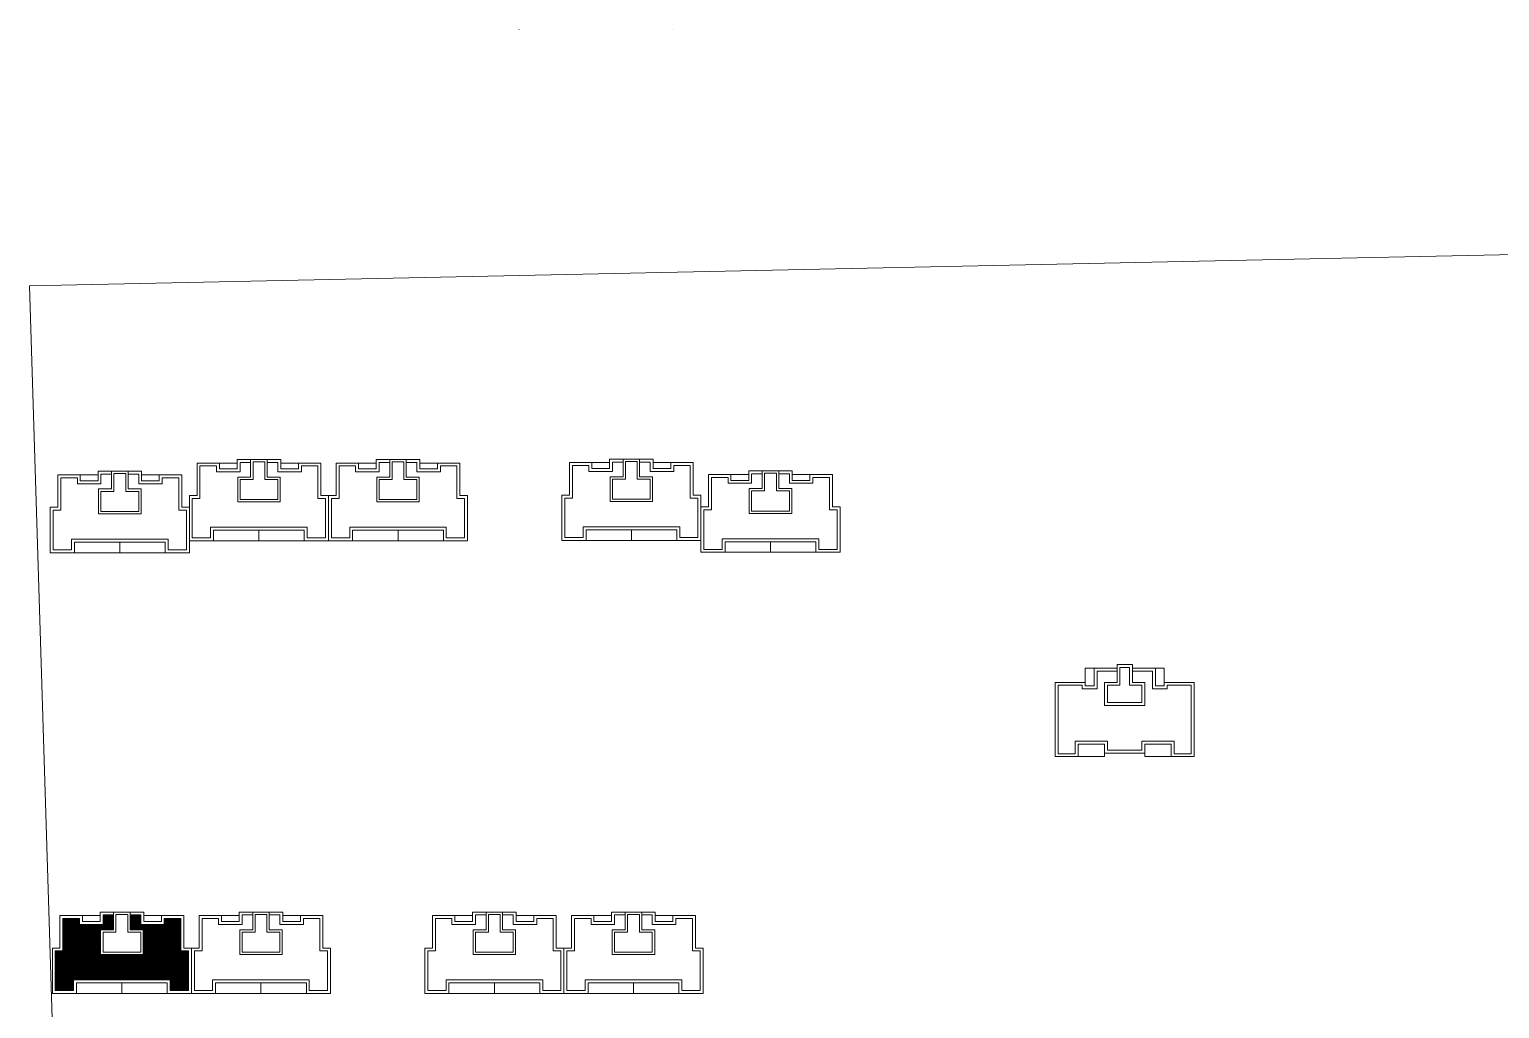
# Model space of a CAD drawing. Extents: x 741202 to 867202, y 603120 to 647617.
# Drawn here: x 807695 to 810689, y 607996 to 609989 of the extents above; entities that cross this region are included whole.
import ezdxf

# ---------------------------------------------------------------- set-up
doc = ezdxf.new("R2010")
doc.units = 0
doc.header["$LTSCALE"] = 1000
doc.header["$MEASUREMENT"] = 0
for name, color, linetype, lineweight in [('140', 2, 'CONTINUOUS', 5), ('DingDianTu', 5, 'CONTINUOUS', 0), ('s2', 1, 'CONTINUOUS', 5)]:
    doc.layers.add(name, color=color, linetype=linetype, lineweight=lineweight)

# ---------------------------------------------------------------- blocks, each defined once
blk = doc.blocks.new('dafasfd')
at = {"layer": 'DingDianTu', "color": 7, "const_width": 100}
blk.add_lwpolyline([(36368038, 16363912), (36368954, 16361479), (36372042, 16362641), (36374261, 16356745), (36369114, 16354807), (36369537, 16353684), (36361113, 16350514), (36359352, 16355194), (36360288, 16355546), (36359830, 16356763), (36358894, 16356410), (36357556, 16359967)], close=True, dxfattribs=at)
for points in [[(36363546, 16362221), (36362876, 16363999), (36359039, 16362555), (36359708, 16360777)], [(36371734, 16355794), (36372686, 16353267), (36369878, 16352210), (36369350, 16353614)]]:
    blk.add_lwpolyline(points, dxfattribs=at)
at = {"layer": 'DingDianTu', "color": 7}
for points in [[(36369878, 16352210), (36361642, 16349110), (36361113, 16350514)], [(36368038, 16363912), (36371127, 16365074), (36372042, 16362641)]]:
    blk.add_lwpolyline(points, dxfattribs=at)
blk = doc.blocks.new('*E20')
at = {"layer": 'DingDianTu', "color": 7, "xscale": 0.001000002024510444, "yscale": 0.001000000163912773, "zscale": 0.001, "rotation": 339.3761177849276}
blk.add_blockref('dafasfd', (22613, -20413), dxfattribs=at)
blk = doc.blocks.new('*E19')
at = {"layer": 'DingDianTu', "color": 7, "xscale": 0.001000002024510444, "yscale": 0.001000000163912773, "zscale": 0.001, "rotation": 339.3761177849276}
blk.add_blockref('dafasfd', (22613, -20413), dxfattribs=at)

msp = doc.modelspace()

# ---------------------------------------------------------------- hatches: boundary and pattern name
at = {"layer": 's2', "linetype": 'ByBlock'}
h = msp.add_hatch(dxfattribs=at)
h.set_pattern_fill('ANSI31', color=256, scale=1.2, style=0)
h.set_pattern_definition([(45, (-467330.7274, 40821.0057), (-1.3470384182, 1.3470384182), [])])
h.paths.add_polyline_path([(808019.2, 608113.5), (808003.6, 608113.5), (808003.6, 608179.5), (807970, 608179.5), (807970, 608167.5), (807922, 608167.5), (807922, 608186.7), (807900.4, 608186.7), (807900.4, 608156.7), (807926.8, 608156.7), (807926.8, 608106.3), (807840.4, 608106.3), (807840.4, 608156.7), (807866.8, 608156.7), (807866.8, 608186.7), (807845.2, 608186.7), (807845.2, 608167.5), (807797.2, 608167.5), (807797.2, 608179.5), (807763.6, 608179.5), (807763.6, 608113.5), (807748, 608113.5), (807748, 608033.1), (807785.2, 608033.1), (807785.2, 608054.7), (807883.6, 608054.7), (807982, 608054.7), (807982, 608033.1), (808019.2, 608033.1)])

# ---------------------------------------------------------------- linework, layer by layer
at = {"layer": '140', "color": 7}
for p, q in [((812720.9, 609572.4), (807695.3, 609466.9)), ((807695.3, 609466.9), (807794.6, 606253.3)), ((808036.6, 609106.3), (808082.2, 609106.3)), ((808036.6, 609040.3), (808036.6, 609106.3)), ((808042.6, 609100.3), (808076.2, 609100.3)), ((808042.6, 609034.3), (808042.6, 609100.3)), ((808076.2, 609100.3), (808076.2, 609088.3)), ((808079.8, 609106.3), (808082.2, 609106.3)), ((808082.2, 609106.3), (808118.2, 609106.3)), ((808082.2, 609106.3), (808082.2, 609094.3)), ((808118.2, 609113.5), (808207, 609113.5)), ((808118.2, 609094.3), (808118.2, 609113.5)), ((808124.2, 609107.5), (808145.8, 609107.5)), ((808124.2, 609088.3), (808124.2, 609107.5)), ((808145.8, 609113.5), (808145.8, 609077.5)), ((808174.6, 609108.7), (808150.6, 609108.7)), ((808150.6, 609108.7), (808150.6, 609072.7)), ((808174.6, 609072.7), (808174.6, 609108.7)), ((808179.4, 609077.5), (808179.4, 609113.5)), ((808179.4, 609107.5), (808201, 609107.5)), ((808201, 609107.5), (808201, 609088.3)), ((808207, 609113.5), (808207, 609094.3)), ((808243, 609106.3), (808207, 609106.3)), ((808243, 609106.3), (808288.6, 609106.3)), ((808243, 609094.3), (808243, 609106.3)), ((808249, 609100.3), (808282.6, 609100.3)), ((808249, 609088.3), (808249, 609100.3)), ((808282.6, 609100.3), (808282.6, 609034.3)), ((808288.6, 609106.3), (808288.6, 609040.3)), ((808319.8, 609106.3), (808365.4, 609106.3)), ((808319.8, 609040.3), (808319.8, 609106.3)), ((808325.8, 609100.3), (808359.4, 609100.3)), ((808325.8, 609034.3), (808325.8, 609100.3)), ((808359.4, 609100.3), (808359.4, 609088.3)), ((808363, 609106.3), (808365.4, 609106.3)), ((808365.4, 609106.3), (808401.4, 609106.3)), ((808365.4, 609106.3), (808365.4, 609094.3)), ((808401.4, 609113.5), (808490.2, 609113.5)), ((808401.4, 609094.3), (808401.4, 609113.5)), ((808407.4, 609107.5), (808429, 609107.5)), ((808407.4, 609088.3), (808407.4, 609107.5)), ((808429, 609113.5), (808429, 609077.5)), ((808457.8, 609108.7), (808433.8, 609108.7)), ((808433.8, 609108.7), (808433.8, 609072.7)), ((808457.8, 609072.7), (808457.8, 609108.7)), ((808462.6, 609077.5), (808462.6, 609113.5)), ((808462.6, 609107.5), (808484.2, 609107.5)), ((808484.2, 609107.5), (808484.2, 609088.3)), ((808490.2, 609113.5), (808490.2, 609094.3)), ((808526.2, 609106.3), (808490.2, 609106.3)), ((808526.2, 609106.3), (808571.8, 609106.3)), ((808526.2, 609094.3), (808526.2, 609106.3)), ((808532.2, 609100.3), (808565.8, 609100.3)), ((808532.2, 609088.3), (808532.2, 609100.3)), ((808565.8, 609100.3), (808565.8, 609034.3)), ((808571.8, 609106.3), (808571.8, 609040.3)), ((808795, 609107.1), (808840.6, 609107.1)), ((808795, 609041.1), (808795, 609107.1)), ((808801, 609101.1), (808834.6, 609101.1)), ((808801, 609035.1), (808801, 609101.1)), ((808834.6, 609101.1), (808834.6, 609089.1)), ((808838.2, 609107.1), (808840.6, 609107.1)), ((808840.6, 609107.1), (808876.6, 609107.1)), ((808840.6, 609107.1), (808840.6, 609095.1)), ((808876.6, 609114.3), (808965.4, 609114.3)), ((808876.6, 609095.1), (808876.6, 609114.3)), ((808882.6, 609108.3), (808904.2, 609108.3)), ((808882.6, 609089.1), (808882.6, 609108.3)), ((808904.2, 609114.3), (808904.2, 609078.3)), ((808933, 609109.5), (808909, 609109.5)), ((808909, 609109.5), (808909, 609073.5)), ((808933, 609073.5), (808933, 609109.5)), ((808937.8, 609078.3), (808937.8, 609114.3)), ((808937.8, 609108.3), (808959.4, 609108.3)), ((808959.4, 609108.3), (808959.4, 609089.1)), ((808965.4, 609114.3), (808965.4, 609095.1)), ((809001.4, 609107.1), (808965.4, 609107.1)), ((809001.4, 609107.1), (809047, 609107.1)), ((809001.4, 609095.1), (809001.4, 609107.1)), ((809007.4, 609101.1), (809041, 609101.1)), ((809007.4, 609089.1), (809007.4, 609101.1)), ((809041, 609101.1), (809041, 609035.1)), ((809047, 609107.1), (809047, 609041.1)), ((807753.4, 609082.3), (807799, 609082.3)), ((807753.4, 609016.3), (807753.4, 609082.3)), ((807759.4, 609076.3), (807793, 609076.3)), ((807759.4, 609010.3), (807759.4, 609076.3)), ((807793, 609076.3), (807793, 609064.3)), ((807796.6, 609082.3), (807799, 609082.3)), ((807799, 609082.3), (807835, 609082.3)), ((807799, 609082.3), (807799, 609070.3)), ((807799, 609070.3), (807835, 609070.3)), ((807835, 609089.5), (807923.8, 609089.5)), ((807835, 609070.3), (807835, 609089.5)), ((807841, 609083.5), (807862.6, 609083.5)), ((807841, 609064.3), (807841, 609083.5)), ((807862.6, 609089.5), (807862.6, 609053.5)), ((807891.4, 609084.7), (807867.4, 609084.7)), ((807867.4, 609084.7), (807867.4, 609048.7)), ((807891.4, 609048.7), (807891.4, 609084.7)), ((807896.2, 609053.5), (807896.2, 609089.5)), ((807896.2, 609083.5), (807917.8, 609083.5)), ((807917.8, 609083.5), (807917.8, 609064.3)), ((807923.8, 609089.5), (807923.8, 609070.3)), ((807959.8, 609082.3), (807923.8, 609082.3)), ((807923.8, 609070.3), (807959.8, 609070.3)), ((807959.8, 609082.3), (808005.4, 609082.3)), ((807959.8, 609070.3), (807959.8, 609082.3)), ((807965.8, 609076.3), (807999.4, 609076.3)), ((807965.8, 609064.3), (807965.8, 609076.3)), ((807999.4, 609076.3), (807999.4, 609010.3)), ((808005.4, 609082.3), (808005.4, 609016.3)), ((808076.2, 609088.3), (808124.2, 609088.3)), ((808082.2, 609094.3), (808118.2, 609094.3)), ((808119.4, 609077.5), (808119.4, 609027.1)), ((808145.8, 609077.5), (808119.4, 609077.5)), ((808124.2, 609072.7), (808124.2, 609031.9)), ((808150.6, 609072.7), (808124.2, 609072.7)), ((808201, 609072.7), (808174.6, 609072.7)), ((808205.8, 609077.5), (808179.4, 609077.5)), ((808201, 609088.3), (808249, 609088.3)), ((808201, 609031.9), (808201, 609072.7)), ((808205.8, 609027.1), (808205.8, 609077.5)), ((808207, 609094.3), (808243, 609094.3)), ((808359.4, 609088.3), (808407.4, 609088.3)), ((808365.4, 609094.3), (808401.4, 609094.3)), ((808402.6, 609077.5), (808402.6, 609027.1)), ((808429, 609077.5), (808402.6, 609077.5)), ((808407.4, 609072.7), (808407.4, 609031.9)), ((808433.8, 609072.7), (808407.4, 609072.7)), ((808484.2, 609072.7), (808457.8, 609072.7)), ((808489, 609077.5), (808462.6, 609077.5)), ((808484.2, 609088.3), (808532.2, 609088.3)), ((808484.2, 609031.9), (808484.2, 609072.7)), ((808489, 609027.1), (808489, 609077.5)), ((808490.2, 609094.3), (808526.2, 609094.3)), ((808834.6, 609089.1), (808882.6, 609089.1)), ((808840.6, 609095.1), (808876.6, 609095.1)), ((808877.8, 609078.3), (808877.8, 609027.9)), ((808904.2, 609078.3), (808877.8, 609078.3)), ((808882.6, 609073.5), (808882.6, 609032.7)), ((808909, 609073.5), (808882.6, 609073.5)), ((808959.4, 609073.5), (808933, 609073.5)), ((808964.2, 609078.3), (808937.8, 609078.3)), ((808959.4, 609089.1), (809007.4, 609089.1)), ((808959.4, 609032.7), (808959.4, 609073.5)), ((808964.2, 609027.9), (808964.2, 609078.3)), ((808965.4, 609095.1), (809001.4, 609095.1)), ((809078.2, 609083.1), (809123.8, 609083.1)), ((809078.2, 609017.1), (809078.2, 609083.1)), ((809084.2, 609077.1), (809117.8, 609077.1)), ((809084.2, 609011.1), (809084.2, 609077.1)), ((809117.8, 609077.1), (809117.8, 609065.1)), ((809121.4, 609083.1), (809123.8, 609083.1)), ((809123.8, 609083.1), (809159.8, 609083.1)), ((809123.8, 609083.1), (809123.8, 609071.1)), ((809123.8, 609071.1), (809159.8, 609071.1)), ((809159.8, 609090.3), (809248.6, 609090.3)), ((809159.8, 609071.1), (809159.8, 609090.3)), ((809165.8, 609084.3), (809187.4, 609084.3)), ((809165.8, 609065.1), (809165.8, 609084.3)), ((809187.4, 609090.3), (809187.4, 609054.3)), ((809216.2, 609085.5), (809192.2, 609085.5)), ((809192.2, 609085.5), (809192.2, 609049.5)), ((809216.2, 609049.5), (809216.2, 609085.5)), ((809221, 609054.3), (809221, 609090.3)), ((809221, 609084.3), (809242.6, 609084.3)), ((809242.6, 609084.3), (809242.6, 609065.1)), ((809248.6, 609090.3), (809248.6, 609071.1)), ((809284.6, 609083.1), (809248.6, 609083.1)), ((809248.6, 609071.1), (809284.6, 609071.1)), ((809284.6, 609083.1), (809330.2, 609083.1)), ((809284.6, 609071.1), (809284.6, 609083.1)), ((809290.6, 609077.1), (809324.2, 609077.1)), ((809290.6, 609065.1), (809290.6, 609077.1)), ((809324.2, 609077.1), (809324.2, 609011.1)), ((809330.2, 609083.1), (809330.2, 609017.1)), ((807793, 609064.3), (807841, 609064.3)), ((807836.2, 609053.5), (807836.2, 609003.1)), ((807862.6, 609053.5), (807836.2, 609053.5)), ((807841, 609048.7), (807841, 609007.9)), ((807867.4, 609048.7), (807841, 609048.7)), ((807917.8, 609048.7), (807891.4, 609048.7)), ((807922.6, 609053.5), (807896.2, 609053.5)), ((807917.8, 609064.3), (807965.8, 609064.3)), ((807917.8, 609007.9), (807917.8, 609048.7)), ((807922.6, 609003.1), (807922.6, 609053.5)), ((808021, 609040.3), (808036.6, 609040.3)), ((808021, 608947.9), (808021, 609040.3)), ((808288.6, 609040.3), (808304.2, 609040.3)), ((808304.2, 609040.3), (808304.2, 608947.9)), ((808304.2, 609040.3), (808319.8, 609040.3)), ((808304.2, 608947.9), (808304.2, 609040.3)), ((808571.8, 609040.3), (808587.4, 609040.3)), ((808587.4, 609040.3), (808587.4, 608947.9)), ((808779.4, 609041.1), (808795, 609041.1)), ((808779.4, 608948.7), (808779.4, 609041.1)), ((809047, 609041.1), (809062.6, 609041.1)), ((809062.6, 609041.1), (809062.6, 608948.7)), ((809117.8, 609065.1), (809165.8, 609065.1)), ((809161, 609054.3), (809161, 609003.9)), ((809187.4, 609054.3), (809161, 609054.3)), ((809165.8, 609049.5), (809165.8, 609008.7)), ((809192.2, 609049.5), (809165.8, 609049.5)), ((809242.6, 609049.5), (809216.2, 609049.5)), ((809247.4, 609054.3), (809221, 609054.3)), ((809242.6, 609065.1), (809290.6, 609065.1)), ((809242.6, 609008.7), (809242.6, 609049.5)), ((809247.4, 609003.9), (809247.4, 609054.3)), ((807737.8, 609016.3), (807753.4, 609016.3)), ((807737.8, 608923.9), (807737.8, 609016.3)), ((807743.8, 609010.3), (807759.4, 609010.3)), ((807743.8, 608929.9), (807743.8, 609010.3)), ((807841, 609007.9), (807917.8, 609007.9)), ((807999.4, 609010.3), (808015, 609010.3)), ((808005.4, 609016.3), (808021, 609016.3)), ((808015, 609010.3), (808015, 608929.9)), ((808021, 609016.3), (808021, 608923.9)), ((808027, 609034.3), (808042.6, 609034.3)), ((808027, 608953.9), (808027, 609034.3)), ((808119.4, 609028.3), (808119.4, 609027.1)), ((808119.4, 609027.1), (808205.8, 609027.1)), ((808124.2, 609031.9), (808201, 609031.9)), ((808204.6, 609027.1), (808205.8, 609027.1)), ((808282.6, 609034.3), (808298.2, 609034.3)), ((808298.2, 609034.3), (808298.2, 608953.9)), ((808310.2, 609034.3), (808325.8, 609034.3)), ((808310.2, 608953.9), (808310.2, 609034.3)), ((808402.6, 609028.3), (808402.6, 609027.1)), ((808402.6, 609027.1), (808489, 609027.1)), ((808407.4, 609031.9), (808484.2, 609031.9)), ((808487.8, 609027.1), (808489, 609027.1)), ((808565.8, 609034.3), (808581.4, 609034.3)), ((808581.4, 609034.3), (808581.4, 608953.9)), ((808785.4, 609035.1), (808801, 609035.1)), ((808785.4, 608954.7), (808785.4, 609035.1)), ((808877.8, 609029.1), (808877.8, 609027.9)), ((808877.8, 609027.9), (808964.2, 609027.9)), ((808882.6, 609032.7), (808959.4, 609032.7)), ((808963, 609027.9), (808964.2, 609027.9)), ((809041, 609035.1), (809056.6, 609035.1)), ((809056.6, 609035.1), (809056.6, 608954.7)), ((809062.6, 609017.1), (809078.2, 609017.1)), ((809062.6, 608924.7), (809062.6, 609017.1)), ((809068.6, 609011.1), (809084.2, 609011.1)), ((809068.6, 608930.7), (809068.6, 609011.1)), ((809165.8, 609008.7), (809242.6, 609008.7)), ((809324.2, 609011.1), (809339.8, 609011.1)), ((809330.2, 609017.1), (809345.8, 609017.1)), ((809339.8, 609011.1), (809339.8, 608930.7)), ((809345.8, 609017.1), (809345.8, 608924.7)), ((807836.2, 609004.3), (807836.2, 609003.1)), ((807836.2, 609003.1), (807922.6, 609003.1)), ((807921.4, 609003.1), (807922.6, 609003.1)), ((809161, 609005.1), (809161, 609003.9)), ((809161, 609003.9), (809247.4, 609003.9)), ((809246.2, 609003.9), (809247.4, 609003.9)), ((807781, 608951.5), (807781, 608929.9)), ((807879.4, 608951.5), (807781, 608951.5)), ((807977.8, 608951.5), (807879.4, 608951.5)), ((807977.8, 608929.9), (807977.8, 608951.5)), ((808070.2, 608947.9), (808021, 608947.9)), ((808064.2, 608953.9), (808027, 608953.9)), ((808064.2, 608975.5), (808064.2, 608953.9)), ((808162.6, 608975.5), (808064.2, 608975.5)), ((808070.2, 608969.5), (808070.2, 608947.9)), ((808162.6, 608969.5), (808070.2, 608969.5)), ((808162.6, 608947.9), (808070.2, 608947.9)), ((808261, 608975.5), (808162.6, 608975.5)), ((808255, 608969.5), (808162.6, 608969.5)), ((808162.6, 608969.5), (808162.6, 608947.9)), ((808162.6, 608947.9), (808255, 608947.9)), ((808255, 608947.9), (808255, 608969.5)), ((808304.2, 608947.9), (808255, 608947.9)), ((808261, 608953.9), (808261, 608975.5)), ((808298.2, 608953.9), (808261, 608953.9)), ((808353.4, 608947.9), (808304.2, 608947.9)), ((808347.4, 608953.9), (808310.2, 608953.9)), ((808347.4, 608975.5), (808347.4, 608953.9)), ((808445.8, 608975.5), (808347.4, 608975.5)), ((808353.4, 608969.5), (808353.4, 608947.9)), ((808445.8, 608969.5), (808353.4, 608969.5)), ((808445.8, 608947.9), (808353.4, 608947.9)), ((808544.2, 608975.5), (808445.8, 608975.5)), ((808538.2, 608969.5), (808445.8, 608969.5)), ((808445.8, 608969.5), (808445.8, 608947.9)), ((808445.8, 608947.9), (808538.2, 608947.9)), ((808538.2, 608947.9), (808538.2, 608969.5)), ((808587.4, 608947.9), (808538.2, 608947.9)), ((808544.2, 608953.9), (808544.2, 608975.5)), ((808581.4, 608953.9), (808544.2, 608953.9)), ((808828.6, 608948.7), (808779.4, 608948.7)), ((808822.6, 608954.7), (808785.4, 608954.7)), ((808822.6, 608976.3), (808822.6, 608954.7)), ((808921, 608976.3), (808822.6, 608976.3)), ((808828.6, 608970.3), (808828.6, 608948.7)), ((808921, 608970.3), (808828.6, 608970.3)), ((808921, 608948.7), (808828.6, 608948.7)), ((809019.4, 608976.3), (808921, 608976.3)), ((809013.4, 608970.3), (808921, 608970.3)), ((808921, 608970.3), (808921, 608948.7)), ((808921, 608948.7), (809013.4, 608948.7)), ((809013.4, 608948.7), (809013.4, 608970.3)), ((809062.6, 608948.7), (809013.4, 608948.7)), ((809019.4, 608954.7), (809019.4, 608976.3)), ((809056.6, 608954.7), (809019.4, 608954.7)), ((809105.8, 608952.3), (809105.8, 608930.7)), ((809204.2, 608952.3), (809105.8, 608952.3)), ((809302.6, 608952.3), (809204.2, 608952.3)), ((809302.6, 608930.7), (809302.6, 608952.3)), ((807787, 608923.9), (807737.8, 608923.9)), ((807781, 608929.9), (807743.8, 608929.9)), ((807787, 608945.5), (807787, 608923.9)), ((807879.4, 608945.5), (807787, 608945.5)), ((807879.4, 608923.9), (807787, 608923.9)), ((807971.8, 608945.5), (807879.4, 608945.5)), ((807879.4, 608945.5), (807879.4, 608923.9)), ((807879.4, 608923.9), (807971.8, 608923.9)), ((807971.8, 608923.9), (807971.8, 608945.5)), ((808021, 608923.9), (807971.8, 608923.9)), ((808015, 608929.9), (807977.8, 608929.9)), ((809111.8, 608924.7), (809062.6, 608924.7)), ((809105.8, 608930.7), (809068.6, 608930.7)), ((809111.8, 608946.3), (809111.8, 608924.7)), ((809204.2, 608946.3), (809111.8, 608946.3)), ((809204.2, 608924.7), (809111.8, 608924.7)), ((809296.6, 608946.3), (809204.2, 608946.3)), ((809204.2, 608946.3), (809204.2, 608924.7)), ((809204.2, 608924.7), (809296.6, 608924.7)), ((809296.6, 608924.7), (809296.6, 608946.3)), ((809345.8, 608924.7), (809296.6, 608924.7)), ((809339.8, 608930.7), (809302.6, 608930.7)), ((809845, 608688.9), (809863, 608688.9)), ((809845, 608660.1), (809845, 608688.9)), ((809863, 608688.9), (809863, 608652.9)), ((809909.8, 608688.9), (809863, 608688.9)), ((809869, 608682.9), (809869, 608646.9)), ((809909.8, 608682.9), (809869, 608682.9)), ((809909.8, 608696.1), (809909.8, 608688.9)), ((809941, 608696.1), (809909.8, 608696.1)), ((809909.8, 608688.9), (809909.8, 608660.1)), ((809915.8, 608690.1), (809915.8, 608688.9)), ((809935, 608690.1), (809915.8, 608690.1)), ((809915.8, 608688.9), (809915.8, 608654.1)), ((809935, 608654.1), (809935, 608690.1)), ((809941, 608688.9), (809941, 608696.1)), ((809941, 608660.1), (809941, 608696.1)), ((809987.8, 608688.9), (809941, 608688.9)), ((809981.8, 608682.9), (809941, 608682.9)), ((809981.8, 608646.9), (809981.8, 608682.9)), ((810005.8, 608688.9), (809987.8, 608688.9)), ((809987.8, 608652.9), (809987.8, 608688.9)), ((810005.8, 608660.1), (810005.8, 608688.9)), ((809783.8, 608660.1), (809783.8, 608508.9)), ((809823.4, 608660.1), (809783.8, 608660.1)), ((809789.8, 608654.1), (809789.8, 608514.9)), ((809823.4, 608654.1), (809789.8, 608654.1)), ((809845, 608660.1), (809823.4, 608660.1)), ((809839, 608654.1), (809823.4, 608654.1)), ((809839, 608646.9), (809839, 608654.1)), ((809845, 608652.9), (809845, 608660.1)), ((809863, 608652.9), (809845, 608652.9)), ((809884.6, 608660.1), (809884.6, 608613.3)), ((809909.8, 608660.1), (809884.6, 608660.1)), ((809890.6, 608654.1), (809890.6, 608619.3)), ((809915.8, 608654.1), (809890.6, 608654.1)), ((809960.2, 608654.1), (809935, 608654.1)), ((809966.2, 608660.1), (809941, 608660.1)), ((809960.2, 608619.3), (809960.2, 608654.1)), ((809966.2, 608613.3), (809966.2, 608660.1)), ((810005.8, 608652.9), (809987.8, 608652.9)), ((810005.8, 608660.1), (810005.8, 608652.9)), ((810027.4, 608660.1), (810005.8, 608660.1)), ((810011.8, 608654.1), (810011.8, 608646.9)), ((810027.4, 608654.1), (810011.8, 608654.1)), ((810067, 608660.1), (810027.4, 608660.1)), ((810061, 608654.1), (810027.4, 608654.1)), ((810061, 608514.9), (810061, 608654.1)), ((810067, 608508.9), (810067, 608660.1)), ((809869, 608646.9), (809839, 608646.9)), ((809890.6, 608619.3), (809960.2, 608619.3)), ((810011.8, 608646.9), (809981.8, 608646.9)), ((809884.6, 608613.3), (809966.2, 608613.3)), ((809824.6, 608540.1), (809890.6, 608540.1)), ((809824.6, 608514.9), (809824.6, 608540.1)), ((809830.6, 608534.1), (809884.6, 608534.1)), ((809830.6, 608508.9), (809830.6, 608534.1)), ((809884.6, 608534.1), (809884.6, 608516.1)), ((809890.6, 608540.1), (809890.6, 608522.1)), ((809960.2, 608540.1), (810026.2, 608540.1)), ((809960.2, 608522.1), (809960.2, 608540.1)), ((809966.2, 608534.1), (810020.2, 608534.1)), ((809966.2, 608516.1), (809966.2, 608534.1)), ((810020.2, 608534.1), (810020.2, 608508.9)), ((810026.2, 608540.1), (810026.2, 608514.9)), ((809783.8, 608508.9), (809830.6, 608508.9)), ((809789.8, 608514.9), (809824.6, 608514.9)), ((809830.6, 608508.9), (809884.6, 608508.9)), ((809884.6, 608508.9), (809884.6, 608516.1)), ((809884.6, 608516.1), (809925.4, 608516.1)), ((809890.6, 608522.1), (809925.4, 608522.1)), ((809925.4, 608522.1), (809960.2, 608522.1)), ((809925.4, 608516.1), (809966.2, 608516.1)), ((809966.2, 608508.9), (809966.2, 608516.1)), ((810020.2, 608508.9), (809966.2, 608508.9)), ((810020.2, 608508.9), (810067, 608508.9)), ((810026.2, 608514.9), (810061, 608514.9)), ((807757.6, 608185.5), (807803.2, 608185.5)), ((807757.6, 608119.5), (807757.6, 608185.5)), ((807763.6, 608179.5), (807797.2, 608179.5)), ((807763.6, 608113.5), (807763.6, 608179.5)), ((807797.2, 608179.5), (807797.2, 608167.5)), ((807800.8, 608185.5), (807803.2, 608185.5)), ((807803.2, 608185.5), (807839.2, 608185.5)), ((807803.2, 608185.5), (807803.2, 608173.5)), ((807803.2, 608173.5), (807839.2, 608173.5)), ((807839.2, 608192.7), (807928, 608192.7)), ((807839.2, 608173.5), (807839.2, 608192.7)), ((807845.2, 608186.7), (807866.8, 608186.7)), ((807845.2, 608167.5), (807845.2, 608186.7)), ((807866.8, 608192.7), (807866.8, 608156.7)), ((807895.6, 608187.9), (807871.6, 608187.9)), ((807871.6, 608187.9), (807871.6, 608151.9)), ((807895.6, 608151.9), (807895.6, 608187.9)), ((807900.4, 608156.7), (807900.4, 608192.7)), ((807900.4, 608186.7), (807922, 608186.7)), ((807922, 608186.7), (807922, 608167.5)), ((807928, 608192.7), (807928, 608173.5)), ((807964, 608185.5), (807928, 608185.5)), ((807928, 608173.5), (807964, 608173.5)), ((807964, 608185.5), (808009.6, 608185.5)), ((807964, 608173.5), (807964, 608185.5)), ((807970, 608179.5), (808003.6, 608179.5)), ((807970, 608167.5), (807970, 608179.5)), ((808003.6, 608179.5), (808003.6, 608113.5)), ((808009.6, 608185.5), (808009.6, 608119.5)), ((808040.8, 608185.5), (808086.4, 608185.5)), ((808040.8, 608119.5), (808040.8, 608185.5)), ((808046.8, 608179.5), (808080.4, 608179.5)), ((808046.8, 608113.5), (808046.8, 608179.5)), ((808080.4, 608179.5), (808080.4, 608167.5)), ((808084, 608185.5), (808086.4, 608185.5)), ((808086.4, 608185.5), (808122.4, 608185.5)), ((808086.4, 608185.5), (808086.4, 608173.5)), ((808086.4, 608173.5), (808122.4, 608173.5)), ((808122.4, 608192.7), (808211.2, 608192.7)), ((808122.4, 608173.5), (808122.4, 608192.7)), ((808128.4, 608186.7), (808150, 608186.7)), ((808128.4, 608167.5), (808128.4, 608186.7)), ((808150, 608192.7), (808150, 608156.7)), ((808178.8, 608187.9), (808154.8, 608187.9)), ((808154.8, 608187.9), (808154.8, 608151.9)), ((808178.8, 608151.9), (808178.8, 608187.9)), ((808183.6, 608156.7), (808183.6, 608192.7)), ((808183.6, 608186.7), (808205.2, 608186.7)), ((808205.2, 608186.7), (808205.2, 608167.5)), ((808211.2, 608192.7), (808211.2, 608173.5)), ((808247.2, 608185.5), (808211.2, 608185.5)), ((808211.2, 608173.5), (808247.2, 608173.5)), ((808247.2, 608185.5), (808292.8, 608185.5)), ((808247.2, 608173.5), (808247.2, 608185.5)), ((808253.2, 608179.5), (808286.8, 608179.5)), ((808253.2, 608167.5), (808253.2, 608179.5)), ((808286.8, 608179.5), (808286.8, 608113.5)), ((808292.8, 608185.5), (808292.8, 608119.5)), ((808516, 608185.5), (808561.6, 608185.5)), ((808516, 608119.5), (808516, 608185.5)), ((808522, 608179.5), (808555.6, 608179.5)), ((808522, 608113.5), (808522, 608179.5)), ((808555.6, 608179.5), (808555.6, 608167.5)), ((808559.2, 608185.5), (808561.6, 608185.5)), ((808561.6, 608185.5), (808597.6, 608185.5)), ((808561.6, 608185.5), (808561.6, 608173.5)), ((808561.6, 608173.5), (808597.6, 608173.5)), ((808597.6, 608192.7), (808686.4, 608192.7)), ((808597.6, 608173.5), (808597.6, 608192.7)), ((808603.6, 608186.7), (808625.2, 608186.7)), ((808603.6, 608167.5), (808603.6, 608186.7)), ((808625.2, 608192.7), (808625.2, 608156.7)), ((808654, 608187.9), (808630, 608187.9)), ((808630, 608187.9), (808630, 608151.9)), ((808654, 608151.9), (808654, 608187.9)), ((808658.8, 608156.7), (808658.8, 608192.7)), ((808658.8, 608186.7), (808680.4, 608186.7)), ((808680.4, 608186.7), (808680.4, 608167.5)), ((808686.4, 608192.7), (808686.4, 608173.5)), ((808722.4, 608185.5), (808686.4, 608185.5)), ((808686.4, 608173.5), (808722.4, 608173.5)), ((808722.4, 608185.5), (808768, 608185.5)), ((808722.4, 608173.5), (808722.4, 608185.5)), ((808728.4, 608179.5), (808762, 608179.5)), ((808728.4, 608167.5), (808728.4, 608179.5)), ((808762, 608179.5), (808762, 608113.5)), ((808768, 608185.5), (808768, 608119.5)), ((808799.2, 608185.5), (808844.8, 608185.5)), ((808799.2, 608119.5), (808799.2, 608185.5)), ((808805.2, 608179.5), (808838.8, 608179.5)), ((808805.2, 608113.5), (808805.2, 608179.5)), ((808838.8, 608179.5), (808838.8, 608167.5)), ((808842.4, 608185.5), (808844.8, 608185.5)), ((808844.8, 608185.5), (808880.8, 608185.5)), ((808844.8, 608185.5), (808844.8, 608173.5)), ((808844.8, 608173.5), (808880.8, 608173.5)), ((808880.8, 608192.7), (808969.6, 608192.7)), ((808880.8, 608173.5), (808880.8, 608192.7)), ((808886.8, 608186.7), (808908.4, 608186.7)), ((808886.8, 608167.5), (808886.8, 608186.7)), ((808908.4, 608192.7), (808908.4, 608156.7)), ((808937.2, 608187.9), (808913.2, 608187.9)), ((808913.2, 608187.9), (808913.2, 608151.9)), ((808937.2, 608151.9), (808937.2, 608187.9)), ((808942, 608156.7), (808942, 608192.7)), ((808942, 608186.7), (808963.6, 608186.7)), ((808963.6, 608186.7), (808963.6, 608167.5)), ((808969.6, 608192.7), (808969.6, 608173.5)), ((809005.6, 608185.5), (808969.6, 608185.5)), ((808969.6, 608173.5), (809005.6, 608173.5)), ((809005.6, 608185.5), (809051.2, 608185.5)), ((809005.6, 608173.5), (809005.6, 608185.5)), ((809011.6, 608179.5), (809045.2, 608179.5)), ((809011.6, 608167.5), (809011.6, 608179.5)), ((809045.2, 608179.5), (809045.2, 608113.5)), ((809051.2, 608185.5), (809051.2, 608119.5)), ((807797.2, 608167.5), (807845.2, 608167.5)), ((807840.4, 608156.7), (807840.4, 608106.3)), ((807866.8, 608156.7), (807840.4, 608156.7)), ((807845.2, 608151.9), (807845.2, 608111.1)), ((807871.6, 608151.9), (807845.2, 608151.9)), ((807922, 608151.9), (807895.6, 608151.9)), ((807926.8, 608156.7), (807900.4, 608156.7)), ((807922, 608167.5), (807970, 608167.5)), ((807922, 608111.1), (807922, 608151.9)), ((807926.8, 608106.3), (807926.8, 608156.7)), ((808080.4, 608167.5), (808128.4, 608167.5)), ((808123.6, 608156.7), (808123.6, 608106.3)), ((808150, 608156.7), (808123.6, 608156.7)), ((808128.4, 608151.9), (808128.4, 608111.1)), ((808154.8, 608151.9), (808128.4, 608151.9)), ((808205.2, 608151.9), (808178.8, 608151.9)), ((808210, 608156.7), (808183.6, 608156.7)), ((808205.2, 608167.5), (808253.2, 608167.5)), ((808205.2, 608111.1), (808205.2, 608151.9)), ((808210, 608106.3), (808210, 608156.7)), ((808555.6, 608167.5), (808603.6, 608167.5)), ((808598.8, 608156.7), (808598.8, 608106.3)), ((808625.2, 608156.7), (808598.8, 608156.7)), ((808603.6, 608151.9), (808603.6, 608111.1)), ((808630, 608151.9), (808603.6, 608151.9)), ((808680.4, 608151.9), (808654, 608151.9)), ((808685.2, 608156.7), (808658.8, 608156.7)), ((808680.4, 608167.5), (808728.4, 608167.5)), ((808680.4, 608111.1), (808680.4, 608151.9)), ((808685.2, 608106.3), (808685.2, 608156.7)), ((808838.8, 608167.5), (808886.8, 608167.5)), ((808882, 608156.7), (808882, 608106.3)), ((808908.4, 608156.7), (808882, 608156.7)), ((808886.8, 608151.9), (808886.8, 608111.1)), ((808913.2, 608151.9), (808886.8, 608151.9)), ((808963.6, 608151.9), (808937.2, 608151.9)), ((808968.4, 608156.7), (808942, 608156.7)), ((808963.6, 608167.5), (809011.6, 608167.5)), ((808963.6, 608111.1), (808963.6, 608151.9)), ((808968.4, 608106.3), (808968.4, 608156.7)), ((807742, 608119.5), (807757.6, 608119.5)), ((807742, 608027.1), (807742, 608119.5)), ((807748, 608113.5), (807763.6, 608113.5)), ((807748, 608033.1), (807748, 608113.5)), ((807845.2, 608111.1), (807922, 608111.1)), ((808003.6, 608113.5), (808019.2, 608113.5)), ((808009.6, 608119.5), (808025.2, 608119.5)), ((808019.2, 608113.5), (808019.2, 608033.1)), ((808025.2, 608119.5), (808025.2, 608027.1)), ((808025.2, 608119.5), (808040.8, 608119.5)), ((808025.2, 608027.1), (808025.2, 608119.5)), ((808031.2, 608113.5), (808046.8, 608113.5)), ((808031.2, 608033.1), (808031.2, 608113.5)), ((808128.4, 608111.1), (808205.2, 608111.1)), ((808286.8, 608113.5), (808302.4, 608113.5)), ((808292.8, 608119.5), (808308.4, 608119.5)), ((808302.4, 608113.5), (808302.4, 608033.1)), ((808308.4, 608119.5), (808308.4, 608027.1)), ((808500.4, 608119.5), (808516, 608119.5)), ((808500.4, 608027.1), (808500.4, 608119.5)), ((808506.4, 608113.5), (808522, 608113.5)), ((808506.4, 608033.1), (808506.4, 608113.5)), ((808603.6, 608111.1), (808680.4, 608111.1)), ((808762, 608113.5), (808777.6, 608113.5)), ((808768, 608119.5), (808783.6, 608119.5)), ((808777.6, 608113.5), (808777.6, 608033.1)), ((808783.6, 608119.5), (808783.6, 608027.1)), ((808783.6, 608119.5), (808799.2, 608119.5)), ((808783.6, 608027.1), (808783.6, 608119.5)), ((808789.6, 608113.5), (808805.2, 608113.5)), ((808789.6, 608033.1), (808789.6, 608113.5)), ((808886.8, 608111.1), (808963.6, 608111.1)), ((809045.2, 608113.5), (809060.8, 608113.5)), ((809051.2, 608119.5), (809066.8, 608119.5)), ((809060.8, 608113.5), (809060.8, 608033.1)), ((809066.8, 608119.5), (809066.8, 608027.1)), ((807840.4, 608107.5), (807840.4, 608106.3)), ((807840.4, 608106.3), (807926.8, 608106.3)), ((807925.6, 608106.3), (807926.8, 608106.3)), ((808123.6, 608107.5), (808123.6, 608106.3)), ((808123.6, 608106.3), (808210, 608106.3)), ((808208.8, 608106.3), (808210, 608106.3)), ((808598.8, 608107.5), (808598.8, 608106.3)), ((808598.8, 608106.3), (808685.2, 608106.3)), ((808684, 608106.3), (808685.2, 608106.3)), ((808882, 608107.5), (808882, 608106.3)), ((808882, 608106.3), (808968.4, 608106.3)), ((808967.2, 608106.3), (808968.4, 608106.3)), ((807785.2, 608054.7), (807785.2, 608033.1)), ((807883.6, 608054.7), (807785.2, 608054.7)), ((807791.2, 608048.7), (807791.2, 608027.1)), ((807883.6, 608048.7), (807791.2, 608048.7)), ((807982, 608054.7), (807883.6, 608054.7)), ((807976, 608048.7), (807883.6, 608048.7)), ((807883.6, 608048.7), (807883.6, 608027.1)), ((807976, 608027.1), (807976, 608048.7)), ((807982, 608033.1), (807982, 608054.7)), ((808068.4, 608054.7), (808068.4, 608033.1)), ((808166.8, 608054.7), (808068.4, 608054.7)), ((808074.4, 608048.7), (808074.4, 608027.1)), ((808166.8, 608048.7), (808074.4, 608048.7)), ((808265.2, 608054.7), (808166.8, 608054.7)), ((808259.2, 608048.7), (808166.8, 608048.7)), ((808166.8, 608048.7), (808166.8, 608027.1)), ((808259.2, 608027.1), (808259.2, 608048.7)), ((808265.2, 608033.1), (808265.2, 608054.7)), ((808543.6, 608054.7), (808543.6, 608033.1)), ((808642, 608054.7), (808543.6, 608054.7)), ((808549.6, 608048.7), (808549.6, 608027.1)), ((808642, 608048.7), (808549.6, 608048.7)), ((808740.4, 608054.7), (808642, 608054.7)), ((808734.4, 608048.7), (808642, 608048.7)), ((808642, 608048.7), (808642, 608027.1)), ((808734.4, 608027.1), (808734.4, 608048.7)), ((808740.4, 608033.1), (808740.4, 608054.7)), ((808826.8, 608054.7), (808826.8, 608033.1)), ((808925.2, 608054.7), (808826.8, 608054.7)), ((808832.8, 608048.7), (808832.8, 608027.1)), ((808925.2, 608048.7), (808832.8, 608048.7)), ((809023.6, 608054.7), (808925.2, 608054.7)), ((809017.6, 608048.7), (808925.2, 608048.7)), ((808925.2, 608048.7), (808925.2, 608027.1)), ((809017.6, 608027.1), (809017.6, 608048.7)), ((809023.6, 608033.1), (809023.6, 608054.7)), ((807791.2, 608027.1), (807742, 608027.1)), ((807785.2, 608033.1), (807748, 608033.1)), ((807883.6, 608027.1), (807791.2, 608027.1)), ((807883.6, 608027.1), (807976, 608027.1)), ((808025.2, 608027.1), (807976, 608027.1)), ((808019.2, 608033.1), (807982, 608033.1)), ((808074.4, 608027.1), (808025.2, 608027.1)), ((808068.4, 608033.1), (808031.2, 608033.1)), ((808166.8, 608027.1), (808074.4, 608027.1)), ((808166.8, 608027.1), (808259.2, 608027.1)), ((808308.4, 608027.1), (808259.2, 608027.1)), ((808302.4, 608033.1), (808265.2, 608033.1)), ((808549.6, 608027.1), (808500.4, 608027.1)), ((808543.6, 608033.1), (808506.4, 608033.1)), ((808642, 608027.1), (808549.6, 608027.1)), ((808642, 608027.1), (808734.4, 608027.1)), ((808783.6, 608027.1), (808734.4, 608027.1)), ((808777.6, 608033.1), (808740.4, 608033.1)), ((808832.8, 608027.1), (808783.6, 608027.1)), ((808826.8, 608033.1), (808789.6, 608033.1)), ((808925.2, 608027.1), (808832.8, 608027.1)), ((808925.2, 608027.1), (809017.6, 608027.1)), ((809066.8, 608027.1), (809017.6, 608027.1)), ((809060.8, 608033.1), (809023.6, 608033.1))]:
    msp.add_line(p, q, dxfattribs=at)

# ---------------------------------------------------------------- block references
at = {"layer": '140', "color": 7, "xscale": 0.01199999998789281, "yscale": 0.01200000004610047, "zscale": 0.012}
for name, p in [('*E20', (807943.3, 610203.5)), ('*E19', (808255.3, 610203.5))]:
    msp.add_blockref(name, p, dxfattribs=at)

doc.saveas('drawing.dxf')
